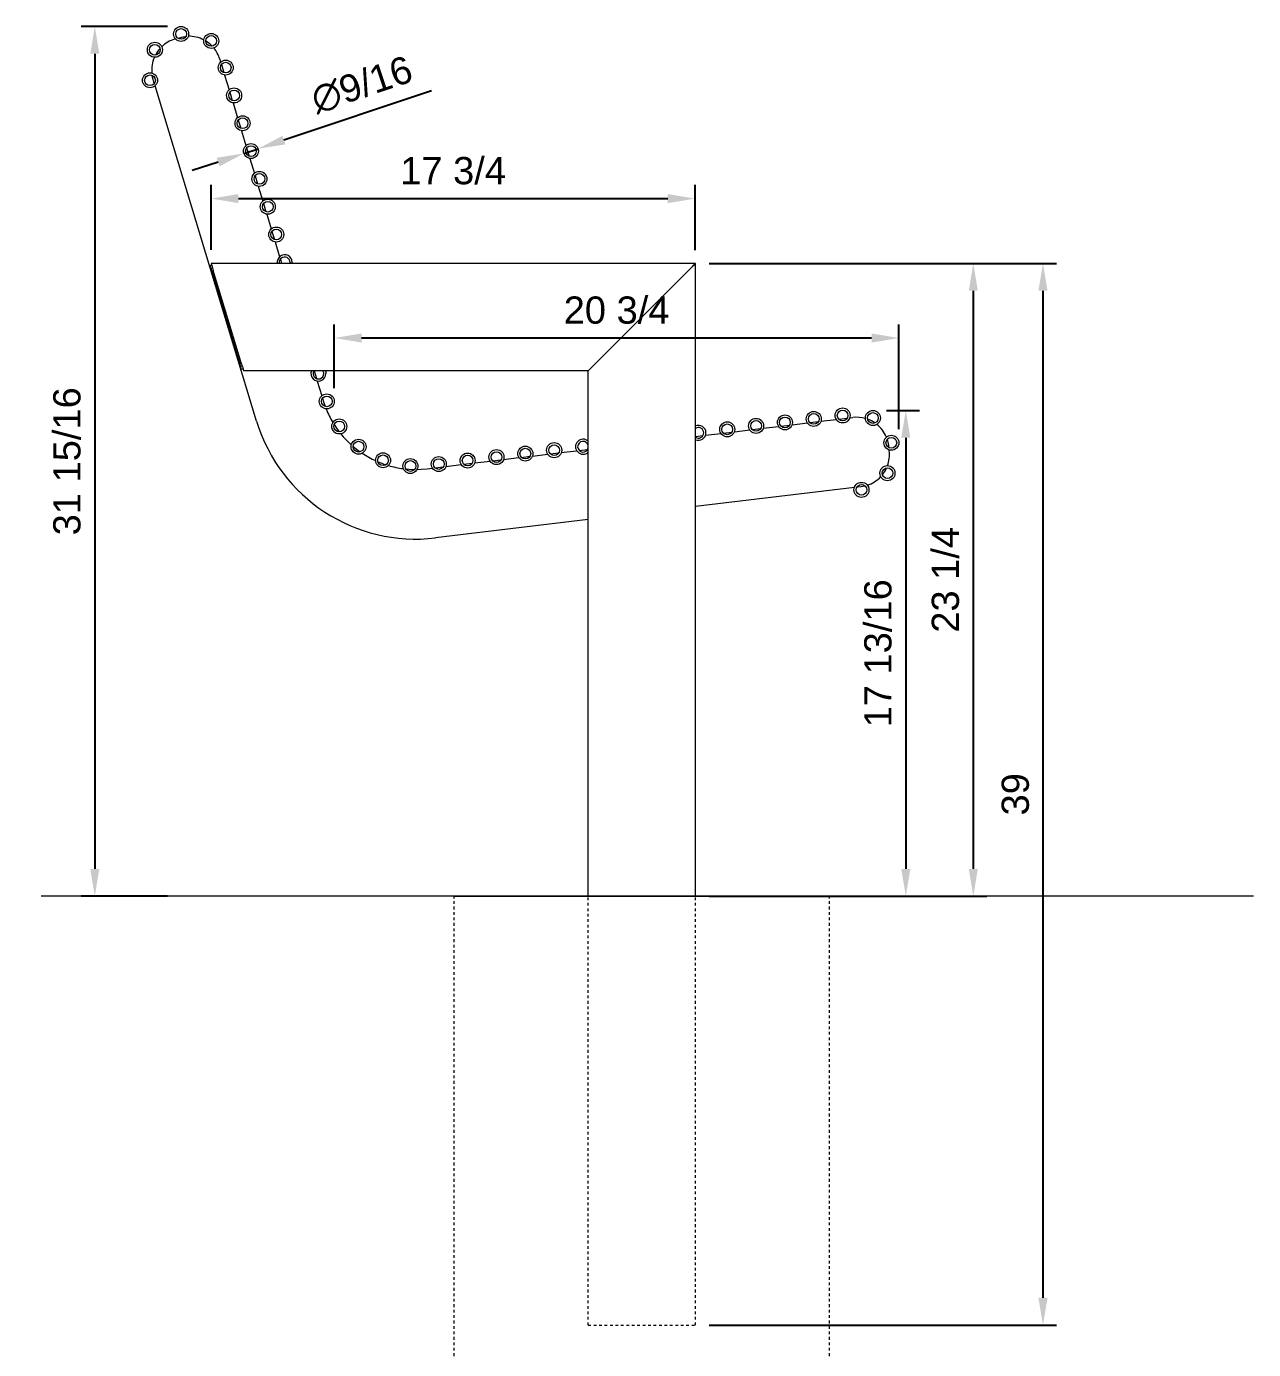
# Model space of a CAD drawing. Header units: inches. Extents: x -7 to 178, y -2 to 125.
# Drawn here: x 133.28 to 178.35, y 76.63 to 125.21 of the extents above; entities that cross this region are included whole.
import ezdxf

# ---------------------------------------------------------------- set-up
doc = ezdxf.new("R2010")
doc.units = ezdxf.units.IN
doc.header["$PDSIZE"] = -1
doc.linetypes.add('HIDDEN', pattern=[1.905, 1.27, -0.635])
for name, color, linetype, lineweight in [('ZANO_R', 7, 'Continuous', 0), ('ZANO_R_przerywana', 250, 'HIDDEN', 0), ('ZANO_W', 1, 'Continuous', 0)]:
    doc.layers.add(name, color=color, linetype=linetype, lineweight=lineweight)
doc.styles.get("Standard").update_dxf_attribs({"font": 'ARIALUNI.TTF'})
doc.dimstyles.new('amerykanie', dxfattribs={"dimtxt": 50, "dimasz": 50, "dimexe": 0.5, "dimexo": 0.5, "dimgap": 1, "dimtad": 1, "dimdec": 0, "dimzin": 0, "dimlunit": 5, "dimtxsty": 'Standard', "dimcen": 0.09, "dimclrd": 1, "dimclre": 1, "dimclrt": 1, "dimazin": 0, "dimtfac": 1, "dimtdec": 0, "dimtmove": 0, "dimatfit": 3, "dimfxl": 1, "dimtzin": 0, "dimarcsym": 1})

# ---------------------------------------------------------------- blocks, each defined once
blk = doc.blocks.new('*D375')
at = {"layer": 'Defpoints', "color": 0}
for p in [(138.961, 125.207), (135.79, 93.276), (138.961, 93.276)]:
    blk.add_point(p, dxfattribs=at)
at = {"layer": 'ZANO_W', "color": 1, "lineweight": -2}
for p, q in [((138.461, 125.207), (135.29, 125.207)), ((135.79, 124.207), (135.79, 94.276)), ((138.461, 93.276), (135.29, 93.276))]:
    blk.add_line(p, q, dxfattribs=at)
at = {"layer": 'ZANO_W', "color": 1}
for points in [[(135.957, 124.207), (135.624, 124.207), (135.79, 125.207)], [(135.624, 94.276), (135.957, 94.276), (135.79, 93.276)]]:
    blk.add_solid(points, dxfattribs=at)
at = {"layer": 'ZANO_W', "color": 1, "insert": (134.771, 109.242), "char_height": 1, "attachment_point": 5, "rotation": 90}
blk.add_mtext('31 15/16', dxfattribs=at)
blk = doc.blocks.new('*D376')
at = {"layer": 'Defpoints', "color": 0}
for p in [(164.371, 111.107), (162.774, 93.276), (165.579, 93.276)]:
    blk.add_point(p, dxfattribs=at)
at = {"layer": 'ZANO_W', "color": 1, "lineweight": -2}
for p, q in [((164.871, 111.107), (166.079, 111.107)), ((165.579, 110.107), (165.579, 94.276)), ((163.274, 93.276), (166.079, 93.276))]:
    blk.add_line(p, q, dxfattribs=at)
at = {"layer": 'ZANO_W', "color": 1}
for points in [[(165.746, 110.107), (165.412, 110.107), (165.579, 111.107)], [(165.412, 94.276), (165.746, 94.276), (165.579, 93.276)]]:
    blk.add_solid(points, dxfattribs=at)
at = {"layer": 'ZANO_W', "color": 1, "insert": (164.56, 102.192), "char_height": 1, "attachment_point": 5, "rotation": 90}
blk.add_mtext('17 13/16', dxfattribs=at)
blk = doc.blocks.new('*D377')
at = {"layer": 'Defpoints', "color": 0}
for p in [(141.265, 120.545), (141.788, 120.719)]:
    blk.add_point(p, dxfattribs=at)
at = {"layer": 'ZANO_W', "color": 1, "lineweight": -2}
for p, q in [((148.158, 122.84), (142.737, 121.035)), ((141.265, 120.545), (141.788, 120.719)), ((140.317, 120.229), (139.368, 119.913))]:
    blk.add_line(p, q, dxfattribs=at)
at = {"layer": 'ZANO_W', "color": 1}
for points in [[(142.684, 121.193), (142.79, 120.877), (141.788, 120.719)], [(140.369, 120.071), (140.264, 120.387), (141.265, 120.545)]]:
    blk.add_solid(points, dxfattribs=at)
at = {"layer": 'ZANO_W', "color": 1, "insert": (145.6, 123.062), "char_height": 1, "attachment_point": 5, "rotation": 18.4135}
blk.add_mtext('∅9/16', dxfattribs=at)
blk = doc.blocks.new('*D378')
at = {"layer": 'Defpoints', "color": 0}
for p in [(157.853, 116.504), (157.853, 93.276), (168.059, 93.276)]:
    blk.add_point(p, dxfattribs=at)
at = {"layer": 'ZANO_W', "color": 1, "lineweight": -2}
for p, q in [((158.353, 116.504), (168.559, 116.504)), ((168.059, 115.504), (168.059, 94.276)), ((158.353, 93.276), (168.559, 93.276))]:
    blk.add_line(p, q, dxfattribs=at)
at = {"layer": 'ZANO_W', "color": 1}
for points in [[(168.225, 115.504), (167.892, 115.504), (168.059, 116.504)], [(167.892, 94.276), (168.225, 94.276), (168.059, 93.276)]]:
    blk.add_solid(points, dxfattribs=at)
at = {"layer": 'ZANO_W', "color": 1, "insert": (167.039, 104.89), "char_height": 1, "attachment_point": 5, "rotation": 90}
blk.add_mtext('23 1/4', dxfattribs=at)
blk = doc.blocks.new('*D379')
at = {"layer": 'Defpoints', "color": 0}
for p in [(157.853, 116.504), (157.853, 77.528), (170.618, 77.528)]:
    blk.add_point(p, dxfattribs=at)
at = {"layer": 'ZANO_W', "color": 1, "lineweight": -2}
for p, q in [((158.353, 116.504), (171.118, 116.504)), ((170.618, 115.504), (170.618, 78.528)), ((158.353, 77.528), (171.118, 77.528))]:
    blk.add_line(p, q, dxfattribs=at)
at = {"layer": 'ZANO_W', "color": 1}
for points in [[(170.785, 115.504), (170.451, 115.504), (170.618, 116.504)], [(170.451, 78.528), (170.785, 78.528), (170.618, 77.528)]]:
    blk.add_solid(points, dxfattribs=at)
at = {"layer": 'ZANO_W', "color": 1, "insert": (169.607, 97.016), "char_height": 1, "attachment_point": 5, "rotation": 90}
blk.add_mtext('39', dxfattribs=at)
blk = doc.blocks.new('*D381')
at = {"layer": 'Defpoints', "color": 0}
for p in [(157.837, 118.887), (140.065, 116.504), (157.837, 116.489)]:
    blk.add_point(p, dxfattribs=at)
at = {"layer": 'ZANO_W', "color": 1, "lineweight": -2}
for p, q in [((140.065, 117.004), (140.065, 119.387)), ((157.837, 116.989), (157.837, 119.387)), ((141.065, 118.887), (156.837, 118.887))]:
    blk.add_line(p, q, dxfattribs=at)
at = {"layer": 'ZANO_W', "color": 1}
for points in [[(141.065, 119.054), (141.065, 118.721), (140.065, 118.887)], [(156.837, 118.721), (156.837, 119.054), (157.837, 118.887)]]:
    blk.add_solid(points, dxfattribs=at)
at = {"layer": 'ZANO_W', "color": 1, "insert": (148.951, 119.907), "char_height": 1, "attachment_point": 5}
blk.add_mtext('17 3/4', dxfattribs=at)
blk = doc.blocks.new('*D382')
at = {"layer": 'Defpoints', "color": 0}
for p in [(144.587, 113.768), (144.587, 111.422), (165.325, 109.923)]:
    blk.add_point(p, dxfattribs=at)
at = {"layer": 'ZANO_W', "color": 1, "lineweight": -2}
for p, q in [((144.587, 111.922), (144.587, 114.268)), ((165.325, 110.423), (165.325, 114.268)), ((164.325, 113.768), (145.587, 113.768))]:
    blk.add_line(p, q, dxfattribs=at)
at = {"layer": 'ZANO_W', "color": 1}
for points in [[(145.587, 113.935), (145.587, 113.602), (144.587, 113.768)], [(164.325, 113.602), (164.325, 113.935), (165.325, 113.768)]]:
    blk.add_solid(points, dxfattribs=at)
at = {"layer": 'ZANO_W', "color": 1, "insert": (154.956, 114.787), "char_height": 1, "attachment_point": 5}
blk.add_mtext('20 3/4', dxfattribs=at)

msp = doc.modelspace()

# ---------------------------------------------------------------- linework, layer by layer
at = {"layer": 'ZANO_R'}
for p, q in [((138.71929, 124.73841), (138.75451, 124.74908)), ((138.84129, 124.77538), (138.90769, 124.7955)), ((140.38055, 124.00767), (140.41314, 123.90013)), ((140.43968, 123.81254), (140.53101, 123.51112)), ((140.55755, 123.42353), (140.72262, 122.8788)), ((137.97714, 123.11484), (137.93147, 123.26555)), ((141.73342, 110.71872), (138.00368, 123.02725)), ((140.74916, 122.79121), (140.8405, 122.48979)), ((140.86704, 122.4022), (141.0321, 121.85747)), ((141.05864, 121.76989), (141.14998, 121.46846)), ((141.17652, 121.38087), (141.34159, 120.83614)), ((141.36813, 120.74856), (141.45947, 120.44713)), ((141.48601, 120.35955), (141.65107, 119.81481)), ((141.67761, 119.72723), (141.76895, 119.4258)), ((141.79549, 119.33822), (141.96055, 118.79349)), ((141.98709, 118.7059), (142.07843, 118.40447)), ((142.10497, 118.31689), (142.27004, 117.77216)), ((142.29658, 117.68457), (142.38792, 117.38315)), ((142.41446, 117.29556), (142.57952, 116.75083)), ((142.60606, 116.66324), (142.65422, 116.50432)), ((140.08321, 116.44477), (140.02669, 116.42764)), ((140.06094, 116.31461), (140.02669, 116.42764)), ((140.11746, 116.33173), (140.06094, 116.31461)), ((141.14889, 112.72425), (140.06094, 116.31461)), ((157.85263, 116.50432), (140.06516, 116.50432)), ((141.1818, 112.81929), (140.14151, 116.25235)), ((142.96162, 116.54678), (142.95698, 116.50432)), ((143.04036, 116.54678), (143.03706, 116.50432)), ((157.60066, 116.25235), (154.1676, 112.81929)), ((157.85263, 93.27602), (157.85263, 116.50432)), ((141.20541, 112.74137), (141.14889, 112.72425)), ((141.18315, 112.61121), (141.14889, 112.72425)), ((141.23966, 112.62834), (141.18315, 112.61121)), ((153.91563, 112.56732), (141.25815, 112.56732)), ((143.84721, 112.56732), (143.93534, 112.2765)), ((153.91563, 93.27602), (153.91563, 112.56732)), ((143.96188, 112.18892), (144.12645, 111.64582)), ((144.15302, 111.55811), (144.1825, 111.46085)), ((144.1825, 111.46085), (144.25196, 111.25466)), ((162.46084, 110.71003), (163.02596, 110.77799)), ((163.11682, 110.78892), (163.42953, 110.82653)), ((163.52039, 110.83746), (163.63196, 110.85088)), ((158.8786, 110.2792), (159.19131, 110.31681)), ((159.28217, 110.32774), (159.8473, 110.3957)), ((159.93816, 110.40663), (160.25087, 110.44424)), ((160.34173, 110.45517), (160.90685, 110.52313)), ((160.99771, 110.53406), (161.31042, 110.57167)), ((161.40128, 110.5826), (161.9664, 110.65056)), ((162.05727, 110.66149), (162.36997, 110.6991)), ((157.85263, 110.15581), (158.13176, 110.18938)), ((158.22262, 110.20031), (158.78774, 110.26827)), ((164.94564, 109.81926), (164.95392, 109.75038)), ((150.80575, 109.3083), (151.37087, 109.37626)), ((151.46173, 109.38719), (151.77444, 109.4248)), ((151.8653, 109.43573), (152.43042, 109.50369)), ((152.52128, 109.51462), (152.83399, 109.55223)), ((152.92485, 109.56316), (153.48997, 109.63112)), ((153.58084, 109.64205), (153.89354, 109.67966)), ((164.96475, 109.66035), (164.96914, 109.62382)), ((147.99663, 108.97045), (148.19221, 108.99397)), ((148.28307, 109.0049), (148.59578, 109.04251)), ((148.68664, 109.05344), (149.25176, 109.1214)), ((149.34262, 109.13233), (149.65533, 109.16994)), ((149.74619, 109.18087), (150.31131, 109.24883)), ((150.40218, 109.25976), (150.71488, 109.29737)), ((163.69031, 108.2804), (157.85263, 107.57832)), ((163.93753, 108.31014), (163.78117, 108.29133)), ((153.91563, 107.10483), (148.3022, 106.42971)), ((178.35268, 93.27602), (133.82578, 93.27602)), ((162.77388, 93.27602), (148.99438, 93.27602)), ((148.99438, 93.27602), (162.77388, 93.27602)), ((153.91563, 93.27602), (157.85263, 93.27602))]:
    msp.add_line(p, q, dxfattribs=at)
at = {"layer": 'ZANO_R', "flags": 128}
for points in [[(138.90769, 124.7955), (139.0364, 124.82674), (139.13539, 124.84066)], [(137.93147, 123.26555), (137.90023, 123.39426), (137.89715, 123.41172)], [(140.06516, 116.50432), (140.06663, 116.49948), (140.07097, 116.48514), (140.07803, 116.46185), (140.08752, 116.43052), (140.09909, 116.39234), (140.11229, 116.34877), (140.12662, 116.30151), (140.14151, 116.25235)], [(157.85263, 116.50432), (157.8488, 116.50049), (157.83744, 116.48912), (157.81887, 116.47056), (157.79368, 116.44537), (157.76263, 116.41431), (157.72665, 116.37833), (157.68684, 116.33853), (157.64442, 116.2961), (157.60066, 116.25235)], [(157.85263, 116.50432), (157.84779, 116.49948), (157.83345, 116.48514), (157.81017, 116.46185), (157.77883, 116.43052), (157.74065, 116.39234), (157.69709, 116.34877), (157.64982, 116.30151), (157.60066, 116.25235)], [(141.1818, 112.81929), (141.1967, 112.77013), (141.21102, 112.72286), (141.22422, 112.6793), (141.23579, 112.64112), (141.24529, 112.60978), (141.25234, 112.5865), (141.25669, 112.57216), (141.25815, 112.56732)], [(154.1676, 112.81929), (154.11844, 112.77013), (154.07118, 112.72286), (154.02761, 112.6793), (153.98943, 112.64112), (153.9581, 112.60978), (153.93481, 112.5865), (153.92047, 112.57216), (153.91563, 112.56732)], [(154.1676, 112.81929), (154.11844, 112.77013), (154.07118, 112.72286), (154.02761, 112.6793), (153.98943, 112.64112), (153.9581, 112.60978), (153.93481, 112.5865), (153.92047, 112.57216), (153.91563, 112.56732)], [(144.25715, 112.56732), (144.27138, 112.52279), (144.27829, 112.46147)], [(144.58358, 110.58705), (144.67244, 110.45403), (144.76747, 110.32484)], [(164.8954, 110.0459), (164.92247, 109.94967), (164.94564, 109.81926)], [(145.28221, 109.78566), (145.45208, 109.65037), (145.53561, 109.58981)], [(147.21686, 108.9631), (147.3232, 108.95395), (147.53662, 108.94529)], [(147.62974, 108.94555), (147.77265, 108.9507), (147.99663, 108.97045)], [(164.08516, 108.33751), (164.06793, 108.3333), (163.93753, 108.31014)]]:
    msp.add_lwpolyline(points, dxfattribs=at)
at = {"layer": 'ZANO_R'}
for centre, radius in [((138.96087, 124.93174), 0.27559), ((138.96087, 124.93174), 0.19685), ((140.0661, 124.67622), 0.27559), ((140.0661, 124.67622), 0.19685), ((137.99642, 124.35163), 0.27559), ((137.99642, 124.35163), 0.19685), ((140.59838, 123.69608), 0.27559), ((140.59838, 123.69608), 0.19685), ((137.81843, 123.2313), 0.27559), ((137.81843, 123.2313), 0.19685), ((140.90786, 122.67475), 0.27559), ((140.90786, 122.67475), 0.19685), ((141.21735, 121.65342), 0.27559), ((141.21735, 121.65342), 0.19685), ((141.52683, 120.6321), 0.27559), ((141.52683, 120.6321), 0.19685), ((141.83631, 119.61077), 0.27559), ((141.83631, 119.61077), 0.19685), ((142.1458, 118.58944), 0.27559), ((142.1458, 118.58944), 0.19685), ((142.45528, 117.56811), 0.27559), ((142.45528, 117.56811), 0.19685), ((144.31206, 111.44211), 0.27559), ((144.31206, 111.44211), 0.19685), ((144.76926, 110.52168), 0.27559), ((160.08041, 110.5427), 0.27559), ((161.13996, 110.67013), 0.27559), ((161.13996, 110.67013), 0.19685), ((162.19952, 110.79756), 0.27559), ((162.19952, 110.79756), 0.19685), ((163.25907, 110.92499), 0.27559), ((163.25907, 110.92499), 0.19685), ((164.37052, 110.83188), 0.27559), ((164.37052, 110.83188), 0.19685), ((144.76926, 110.52168), 0.19685), ((159.02085, 110.41527), 0.27559), ((159.02085, 110.41527), 0.19685), ((160.08041, 110.5427), 0.19685), ((145.47892, 109.77832), 0.27559), ((145.47892, 109.77832), 0.19685), ((151.60398, 109.52326), 0.27559), ((152.66353, 109.65069), 0.27559), ((152.66353, 109.65069), 0.19685), ((165.04898, 109.92275), 0.27559), ((165.04898, 109.92275), 0.19685), ((146.37716, 109.27894), 0.27559), ((146.37716, 109.27894), 0.19685), ((147.38311, 109.06851), 0.27559), ((148.42532, 109.14097), 0.27559), ((148.42532, 109.14097), 0.19685), ((149.48487, 109.2684), 0.27559), ((149.48487, 109.2684), 0.19685), ((150.54443, 109.39583), 0.27559), ((150.54443, 109.39583), 0.19685), ((151.60398, 109.52326), 0.19685), ((147.38311, 109.06851), 0.19685), ((164.90576, 108.80642), 0.27559), ((164.90576, 108.80642), 0.19685), ((163.95163, 108.19287), 0.27559), ((163.95163, 108.19287), 0.19685)]:
    msp.add_circle(centre, radius, dxfattribs=at)
for centre, radius, start, end in [((139.2502, 123.66515), 1.1811, 62.633907, 91.331066), ((139.06181, 123.60807), 1.1811, 137.799185, 152.376848), ((139.06181, 123.60807), 1.1811, 106.8579, 133.551654), ((139.2502, 123.66515), 1.1811, 43.808713, 58.386376), ((139.2502, 123.66515), 1.1811, 16.8579, 39.561182), ((139.06181, 123.60807), 1.1811, 156.624378, 185.321538), ((142.76477, 116.54678), 0.27559, 0, 188.863776), ((142.76477, 116.54678), 0.19685, 0, 192.457773), ((144.0027, 112.46147), 0.27559, 157.413295, 0), ((144.0027, 112.46147), 0.19685, 147.471877, 0), ((144.0027, 112.46147), 0.19685, 0, 32.528123), ((147.57353, 112.4884), 3.5433, 201.882505, 210.947052), ((163.77299, 109.67823), 1.1811, 74.154618, 96.8579), ((163.77299, 109.67823), 1.1811, 55.329424, 69.907087), ((147.57353, 112.4884), 6.10235, 196.8579, 276.8579), ((157.9613, 110.28784), 0.27559, 0, 113.223291), ((157.9613, 110.28784), 0.19685, 0, 123.507196), ((157.9613, 110.28784), 0.19685, 236.492804, 0), ((157.9613, 110.28784), 0.27559, 246.776709, 0), ((163.77299, 109.67823), 1.1811, 22.384734, 51.081893), ((147.57353, 112.4884), 3.5433, 219.139133, 228.20368), ((153.72309, 109.77812), 0.27559, 45.680311, 314.319689), ((153.72309, 109.77812), 0.19685, 12.006045, 347.993955), ((147.57353, 112.4884), 3.5433, 236.395761, 245.460308), ((163.79649, 109.48279), 1.1811, 340.164146, 6.8579), ((147.57353, 112.4884), 3.5433, 246.966116, 252.146581), ((147.57353, 112.4884), 3.5433, 253.652389, 262.716936), ((163.79649, 109.48279), 1.1811, 321.338952, 335.916615), ((163.79649, 109.48279), 1.1811, 288.394262, 317.091422)]:
    msp.add_arc(centre, radius, start, end, dxfattribs=at)
at = {"layer": 'ZANO_R_przerywana', "ltscale": 0.05}
for p, q in [((148.99438, 73.59101), (148.99438, 93.27602)), ((148.99438, 73.59101), (148.99438, 93.27602)), ((153.91563, 77.52802), (153.91563, 93.27602)), ((157.85263, 77.52802), (157.85263, 93.27602)), ((162.77388, 73.59101), (162.77388, 93.27602)), ((162.77388, 73.59101), (162.77388, 93.27602)), ((153.91563, 77.52802), (157.85263, 77.52802))]:
    msp.add_line(p, q, dxfattribs=at)

# ---------------------------------------------------------------- dimensions: what is measured, and where the dimension line sits
at = {"layer": 'ZANO_W'}
for base, p1, p2, picture, middle in [((135.79019, 93.27602), (138.96087, 125.20733), (138.96087, 93.27602), '*D375', (134.77109, 109.24167)), ((168.05854, 93.27602), (157.85263, 116.50432), (157.85263, 93.27602), '*D378', (167.03944, 104.89017)), ((170.61803, 77.52802), (157.85263, 116.50432), (157.85263, 77.52802), '*D379', (169.60711, 97.01617)), ((165.5789092, 93.2760172), (164.3705169, 111.1074668), (162.7738835, 93.2760172), '*D376', (164.5598096, 102.191742))]:
    dim = msp.add_linear_dim(base=base, p1=p1, p2=p2, angle=90, dimstyle='amerykanie', override={"dimtxt": 1, "dimasz": 1, "dimgap": 0.5, "dimdec": 4, "dimaunit": 1, "dimadec": 1, "dimtdec": 4, "dimtmove": 1, "dimfrac": 2}, dxfattribs=at)
    dim.commit()
    dim.dimension.update_dxf_attribs({"geometry": picture, "text_midpoint": middle})
dim = msp.add_diameter_dim_2p(p1=(141.26535, 120.54505), p2=(141.78831, 120.71915), dimstyle='amerykanie', override={"dimtxt": 1, "dimasz": 1, "dimgap": 0.5, "dimdec": 4, "dimaunit": 1, "dimadec": 1, "dimtdec": 4, "dimtmove": 1, "dimfrac": 2}, dxfattribs=at)
dim.commit()
dim.dimension.update_dxf_attribs({"geometry": '*D377', "text_midpoint": (145.6001, 123.06225)})
for base, p1, p2, picture, middle in [((157.83744, 118.88745), (140.06516, 116.50432), (157.83744, 116.48912), '*D381', (148.9513, 119.90655)), ((144.58691, 113.76824), (165.32457, 109.92275), (144.58691, 111.42197), '*D382', (154.95574, 114.78734))]:
    dim = msp.add_linear_dim(base=base, p1=p1, p2=p2, dimstyle='amerykanie', override={"dimtxt": 1, "dimasz": 1, "dimgap": 0.5, "dimdec": 4, "dimaunit": 1, "dimadec": 1, "dimtdec": 4, "dimtmove": 1, "dimfrac": 2}, dxfattribs=at)
    dim.commit()
    dim.dimension.update_dxf_attribs({"geometry": picture, "text_midpoint": middle})

doc.saveas('drawing.dxf')
